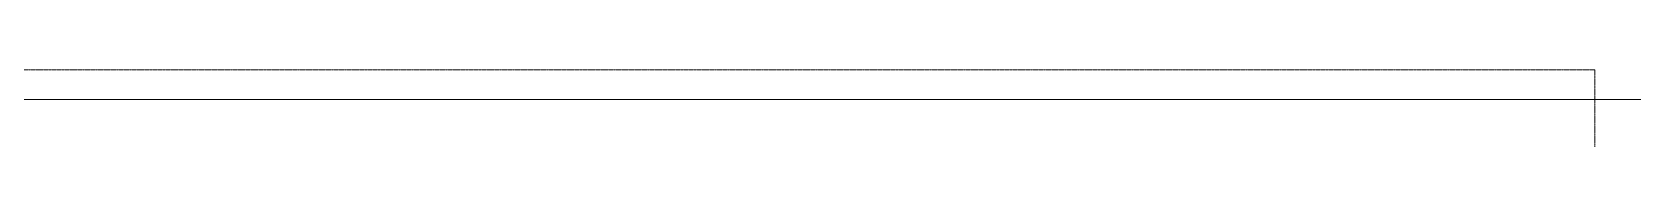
# Model space of a CAD drawing. Header units: inches. Extents: x -9418 to 110693, y 8585 to 209374.
# Drawn here: x -4245 to 34, y 12668 to 12852 of the extents above; entities that cross this region are included whole.
import ezdxf

# ---------------------------------------------------------------- set-up
doc = ezdxf.new("R2010")
doc.units = ezdxf.units.IN
doc.header["$MEASUREMENT"] = 0
doc.linetypes.add('Aligning Line 1_8_', pattern=[0.25, 0.125, -0.125])
for name, color, linetype, lineweight in [('0-1', 7, 'Continuous', 5), ('C-TOPO', 7, 'Continuous', 9), ('G-ANNO-SYMB', 111, 'Aligning Line 1_8_', 9)]:
    doc.layers.add(name, color=color, linetype=linetype, lineweight=lineweight)

# ---------------------------------------------------------------- blocks, each defined once
blk = doc.blocks.new('1750 Ox - Topography_rvt-1-SITE PLAN - TOPO WITH IMAGERY')
at = {"layer": 'C-TOPO'}
for p, q in [((-4294, 12772), (-4242.2, 12772)), ((-4242.2, 12772), (-4294, 12772)), ((-4242.2, 12772), (-3730.3, 12772)), ((-3730.3, 12772), (-4242.2, 12772)), ((-3730.3, 12772), (-3682.1, 12772)), ((-3682.1, 12772), (-3730.3, 12772)), ((-3682.1, 12772), (-3568.9, 12772)), ((-3568.9, 12772), (-3682.1, 12772)), ((-3568.9, 12772), (-3081.4, 12772)), ((-3081.4, 12772), (-3568.9, 12772)), ((-3081.4, 12772), (-3079.5, 12772)), ((-3079.5, 12772), (-3081.4, 12772)), ((-3079.5, 12772), (-3077.8, 12772)), ((-3077.8, 12772), (-3079.5, 12772)), ((-3077.8, 12772), (-3077.1, 12772)), ((-3077.1, 12772), (-3077.8, 12772)), ((-3077.1, 12772), (-3076.6, 12772)), ((-3076.6, 12772), (-3077.1, 12772)), ((-3076.6, 12772), (-2178.3, 12772)), ((-2178.3, 12772), (-3076.6, 12772)), ((-2178.3, 12772), (-1821.4, 12772)), ((-1821.4, 12772), (-2178.3, 12772)), ((-1821.4, 12772), (-1613.3, 12772)), ((-1613.3, 12772), (-1821.4, 12772)), ((-1613.3, 12772), (-1459.4, 12772)), ((-1459.4, 12772), (-1613.3, 12772)), ((-1459.4, 12772), (-1358.9, 12772)), ((-1358.9, 12772), (-1459.4, 12772)), ((-1358.9, 12772), (-945.4, 12772)), ((-945.4, 12772), (-1358.9, 12772)), ((-945.4, 12772), (-590.4, 12772)), ((-590.4, 12772), (-945.4, 12772)), ((-590.4, 12772), (-519.8, 12772)), ((-519.8, 12772), (-590.4, 12772)), ((-519.8, 12772), (-179.8, 12772)), ((-179.8, 12772), (-519.8, 12772)), ((-179.8, 12772), (161.8, 12772)), ((161.8, 12772), (-179.8, 12772))]:
    blk.add_line(p, q, dxfattribs=at)
blk = doc.blocks.new('1750 Ox - 2nd Phase_rvt-1-SITE PLAN - TOPO WITH IMAGERY')
at = {"layer": 'G-ANNO-SYMB'}
for q in [(-5309.2, 12851.9), (-67.6, 9381.1)]:
    blk.add_line((-67.6, 12851.9), q, dxfattribs=at)

msp = doc.modelspace()

# ---------------------------------------------------------------- block references
at = {"layer": '0-1'}
for name in ['1750 Ox - 2nd Phase_rvt-1-SITE PLAN - TOPO WITH IMAGERY', '1750 Ox - Topography_rvt-1-SITE PLAN - TOPO WITH IMAGERY']:
    msp.add_blockref(name, (0, 0), dxfattribs=at)

doc.saveas('drawing.dxf')
